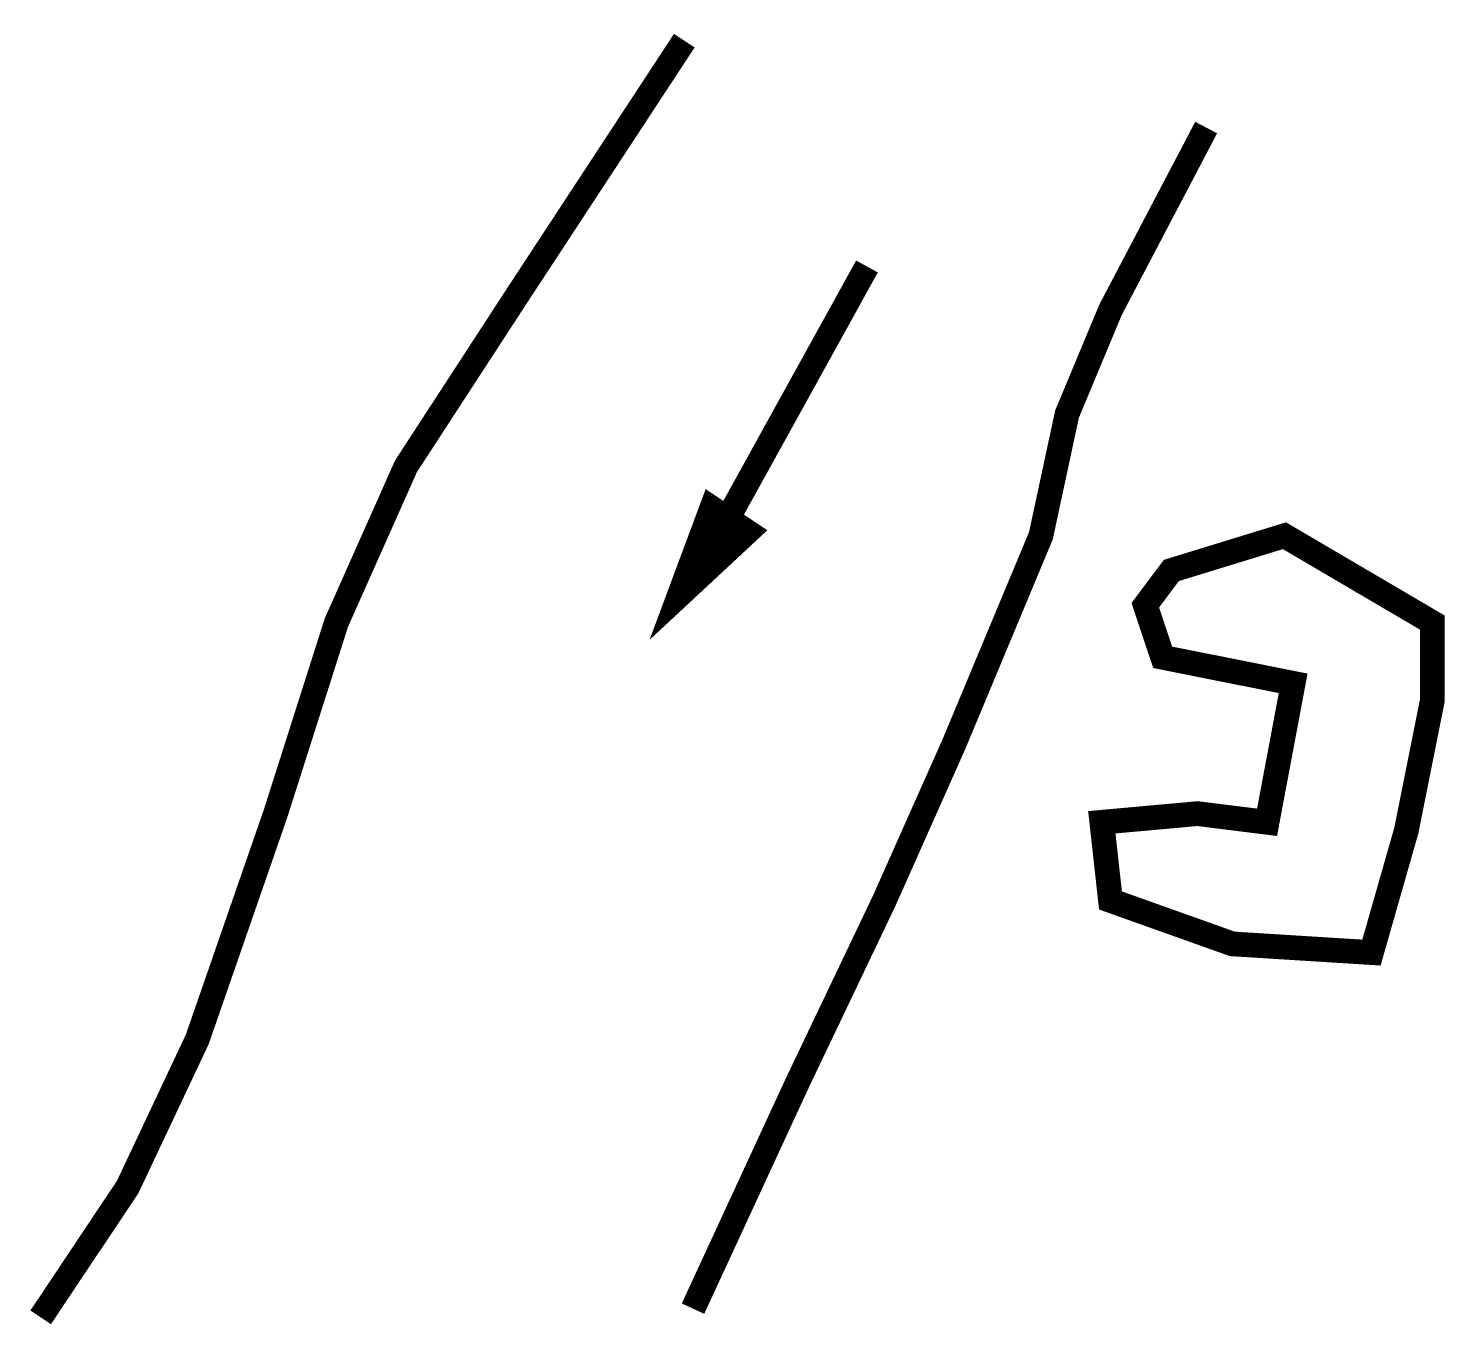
# Model space of a CAD drawing. Extents: x -0.05 to 5.68, y -0.05 to 5.21.
import ezdxf

# ---------------------------------------------------------------- set-up
doc = ezdxf.new("R2010")
doc.units = 0
doc.header["$MEASUREMENT"] = 0
doc.layers.get('0').update_dxf_attribs({"linetype": 'CONTINUOUS'})

msp = doc.modelspace()

# ---------------------------------------------------------------- linework, layer by layer
at = {"const_width": 0.1}
for points in [[(2.6031, 5.1644), (1.9348, 4.1455), (1.4775, 3.4429), (1.196, 2.8105), (0.9498, 2.0376), (0.6332, 1.1242), (0.3518, 0.527), (0, 0)], [(4.7138, 4.813), (4.3268, 4.0753), (4.151, 3.6537), (4.0454, 3.1618), (3.6936, 2.3187), (3.4122, 1.6863), (3.0604, 0.9486), (2.6383, 0.0351)], [(3.3419, 4.2509), (2.779, 3.2321)]]:
    msp.add_lwpolyline(points, dxfattribs=at)
msp.add_lwpolyline([(2.4624, 2.7403, 0, 0.3, 0), (2.8142, 3.2672, 0.3, 0.3, 0)], format="xyseb")
msp.add_lwpolyline([(5.0656, 2.5646), (4.96, 2.0025), (4.6786, 2.0376), (4.2917, 2.0025), (4.3268, 1.6863), (4.8193, 1.5107), (5.3822, 1.4755), (5.5229, 1.9674), (5.6284, 2.4943), (5.6284, 2.8105), (5.0304, 3.1618), (4.5731, 3.0213), (4.4676, 2.8808), (4.5379, 2.67), (5.0656, 2.5646)], close=True, dxfattribs=at)

doc.saveas('drawing.dxf')
